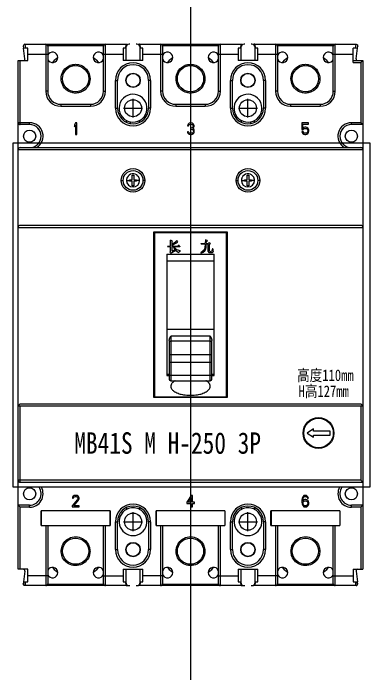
# Model space of a CAD drawing. Extents: x 973191 to 973791, y 79745 to 81548.
# Drawn here: x 973436.8 to 973545.4, y 81129.9 to 81331.2 of the extents above; entities that cross this region are included whole.
import ezdxf
from ezdxf.enums import TextEntityAlignment as Align

# ---------------------------------------------------------------- set-up
doc = ezdxf.new("R2010")
doc.units = 0
doc.header["$MEASUREMENT"] = 0
doc.linetypes.add('CENTER', pattern=[2, 1.25, -0.25, 0.25, -0.25])
doc.linetypes.add('DASH', pattern=[0.35, 0.25, -0.1])
doc.layers.add('LY-JS-BJ', color=7, linetype='Continuous')
doc.styles.add('-宋体', font='', dxfattribs={"width": 0.8})
doc.styles.get('-宋体').set_extended_font_data('SimSun')

# ---------------------------------------------------------------- blocks, each defined once
blk = doc.blocks.new('塑壳MB41S M H-250-3P-2022.6')
at = {"color": 0, "linetype": 'ByBlock', "lineweight": -2}
for p, q in [((1.57, 81.94), (1.66, 81.3)), ((2.08, 78.06), (1.66, 81.3)), ((2.2, 81.3), (1.66, 81.3)), ((2.07, 82.5), (8.4, 82.5)), ((2.07, 82.5), (2.2, 81.3)), ((2.11, 82.5), (32.89, 82.5)), ((3, 81.3), (2.2, 81.3)), ((3, 77.5), (3, 81.3)), ((8.4, 82.5), (8.4, 68.2)), ((26.01, 82), (8.99, 82)), ((9, 81.9), (9, 68.2)), ((26, 68.2), (26, 81.9)), ((26.6, 82.5), (32.93, 82.5)), ((26.6, 68.2), (26.6, 82.5)), ((32.8, 81.3), (32, 81.3)), ((32, 81.3), (32, 77.5)), ((32.8, 81.3), (32.93, 82.5)), ((32.85, 81.5), (32.85, 77.5)), ((34, 82.5), (33.85, 82.5)), ((36.15, 82.5), (36, 82.5)), ((37.07, 82.5), (43.4, 82.5)), ((37.07, 82.5), (37.2, 81.3)), ((37.11, 82.5), (67.89, 82.5)), ((37.15, 77.5), (37.15, 81.5)), ((38, 81.3), (37.2, 81.3)), ((38, 77.5), (38, 81.3)), ((43.4, 82.5), (43.4, 68.2)), ((61.01, 82), (43.99, 82)), ((44, 81.9), (44, 68.2)), ((61, 68.2), (61, 81.9)), ((61.6, 82.5), (67.93, 82.5)), ((61.6, 68.2), (61.6, 82.5)), ((67.8, 81.3), (67, 81.3)), ((67, 81.3), (67, 77.5)), ((67.8, 81.3), (67.93, 82.5)), ((67.85, 81.5), (67.85, 77.5)), ((69, 82.5), (68.85, 82.5)), ((71.15, 82.5), (71, 82.5)), ((72.07, 82.5), (78.4, 82.5)), ((72.07, 82.5), (72.2, 81.3)), ((72.11, 82.5), (102.89, 82.5)), ((72.15, 77.5), (72.15, 81.5)), ((73, 81.3), (72.2, 81.3)), ((73, 77.5), (73, 81.3)), ((78.4, 82.5), (78.4, 68.2)), ((96.01, 82), (78.99, 82)), ((79, 81.9), (79, 68.2)), ((96, 68.2), (96, 81.9)), ((96.6, 82.5), (102.93, 82.5)), ((96.6, 68.2), (96.6, 82.5)), ((102.8, 81.3), (102, 81.3)), ((102, 76.9), (102, 81.3)), ((102.8, 81.3), (102.93, 82.5)), ((103.34, 81.3), (102.8, 81.3)), ((102.92, 78.06), (103.34, 81.3)), ((103.34, 81.3), (103.43, 81.94)), ((3, 79.5), (9, 79.5)), ((26, 79.5), (32, 79.5)), ((38, 79.5), (44, 79.5)), ((61, 79.5), (67, 79.5)), ((73, 79.5), (79, 79.5)), ((96, 79.5), (102, 79.5)), ((0, 77.5), (3, 77.5)), ((0, -77.5), (0, 77.5)), ((0.6, 58), (0.6, 77.5)), ((38, 77.5), (32, 77.5)), ((73, 77.5), (67, 77.5)), ((102, 77.5), (105, 77.5)), ((102, 76.9), (104.4, 76.9)), ((104.4, 76.9), (105, 77.5)), ((104.4, 76.9), (104.4, 58.6)), ((105, 77.5), (105, -77.5)), ((29.65, 71.5), (30.25, 71.5)), ((29.65, 63), (29.65, 71.5)), ((30.25, 63), (30.25, 71.5)), ((39.75, 71.5), (39.75, 63)), ((40.35, 71.5), (39.75, 71.5)), ((40.35, 71.5), (40.35, 63)), ((64.65, 71.5), (65.25, 71.5)), ((64.65, 63), (64.65, 71.5)), ((65.25, 63), (65.25, 71.5)), ((75.35, 71.5), (74.75, 71.5)), ((74.75, 71.5), (74.75, 63)), ((75.35, 71.5), (75.35, 63)), ((9, 68.2), (8.4, 68.2)), ((26, 68.2), (26.6, 68.2)), ((33, 66.75), (33, 66.75)), ((37, 66.75), (37, 66.75)), ((44, 68.2), (43.4, 68.2)), ((61, 68.2), (61.6, 68.2)), ((68, 66.75), (68, 66.75)), ((72, 66.75), (72, 66.75)), ((79, 68.2), (78.4, 68.2)), ((96, 68.2), (96.6, 68.2)), ((13, 64.2), (22, 64.2)), ((13, 64.2), (13, 63.6)), ((13, 63.6), (22, 63.6)), ((22, 64.2), (22, 63.6)), ((29.65, 63), (30.25, 63)), ((40.35, 63), (39.75, 63)), ((48, 64.2), (57, 64.2)), ((48, 64.2), (48, 63.6)), ((48, 63.6), (57, 63.6)), ((57, 64.2), (57, 63.6)), ((64.65, 63), (65.25, 63)), ((75.35, 63), (74.75, 63)), ((83, 64.2), (92, 64.2)), ((83, 64.2), (83, 63.6)), ((83, 63.6), (92, 63.6)), ((92, 64.2), (92, 63.6)), ((3.5, 58.6), (0, 58.6)), ((3.5, 58), (3.5, 58.6)), ((17.5, 58.5), (17.15, 57.98)), ((17.85, 58.5), (17.5, 58.5)), ((17.85, 55), (17.85, 58.5)), ((33, 58.69), (33, 59.25)), ((34.1, 58.85), (34.1, 58.34)), ((37, 58.69), (37, 59.25)), ((52.14, 58.43), (51.91, 58.28)), ((52.55, 58.5), (52.14, 58.43)), ((52.67, 58.5), (52.55, 58.5)), ((53.08, 58.43), (52.67, 58.5)), ((53.31, 58.28), (53.08, 58.43)), ((68, 58.69), (68, 59.25)), ((70.9, 58.34), (70.9, 58.85)), ((72, 58.69), (72, 59.25)), ((86.42, 58.5), (86.42, 56.56)), ((88.4, 58.5), (86.42, 58.5)), ((88.4, 58.13), (88.4, 58.5)), ((101.5, 58), (101.5, 58.6)), ((104.4, 58.6), (101.5, 58.6)), ((105, 58), (104.4, 58.6)), ((3.5, 58), (0.6, 58)), ((17.15, 57.98), (17.15, 57.38)), ((17.15, 57.38), (17.5, 57.9)), ((17.5, 57.9), (17.5, 55)), ((51.68, 57.98), (51.62, 57.68)), ((51.62, 57.68), (51.91, 57.68)), ((51.91, 58.28), (51.68, 57.98)), ((51.91, 57.68), (52.03, 57.9)), ((52.03, 57.9), (52.2, 58.05)), ((52.2, 58.05), (52.49, 58.13)), ((52.49, 58.13), (52.73, 58.13)), ((52.73, 56.94), (52.49, 56.94)), ((52.49, 56.94), (52.49, 56.64)), ((52.49, 56.64), (52.73, 56.64)), ((52.73, 58.13), (53.02, 58.05)), ((53.08, 57.09), (52.73, 56.94)), ((52.73, 56.64), (53.08, 56.56)), ((53.02, 58.05), (53.19, 57.9)), ((53.19, 57.23), (53.08, 57.09)), ((53.08, 56.56), (53.25, 56.41)), ((53.19, 57.9), (53.31, 57.68)), ((53.31, 57.53), (53.19, 57.23)), ((53.19, 56.79), (53.43, 57.01)), ((53.48, 56.64), (53.19, 56.79)), ((53.25, 56.41), (53.37, 56.12)), ((53.54, 57.98), (53.31, 58.28)), ((53.31, 57.68), (53.31, 57.53)), ((53.43, 57.01), (53.54, 57.23)), ((53.6, 56.41), (53.48, 56.64)), ((53.6, 57.68), (53.54, 57.98)), ((53.54, 57.23), (53.6, 57.53)), ((53.6, 57.53), (53.6, 57.68)), ((53.66, 56.12), (53.6, 56.41)), ((86.42, 56.56), (86.83, 56.56)), ((86.71, 56.94), (86.71, 58.13)), ((86.71, 58.13), (88.4, 58.13)), ((87, 57.16), (86.71, 56.94)), ((86.83, 56.56), (87.06, 56.79)), ((87.29, 57.23), (87, 57.16)), ((87.06, 56.79), (87.29, 56.86)), ((87.64, 57.23), (87.29, 57.23)), ((87.29, 56.86), (87.64, 56.86)), ((87.94, 57.16), (87.64, 57.23)), ((87.64, 56.86), (87.88, 56.79)), ((87.88, 56.79), (88.05, 56.64)), ((88.23, 56.94), (87.94, 57.16)), ((88.05, 56.64), (88.17, 56.41)), ((88.17, 56.41), (88.23, 56.19)), ((88.4, 56.64), (88.23, 56.94)), ((88.52, 56.27), (88.4, 56.64)), ((105, 58), (101.5, 58)), ((17.5, 55), (17.85, 55)), ((51.56, 55.82), (51.62, 55.6)), ((51.85, 55.82), (51.56, 55.82)), ((51.62, 55.6), (51.73, 55.37)), ((51.73, 55.37), (51.91, 55.22)), ((51.91, 55.67), (51.85, 55.82)), ((52.03, 55.52), (51.91, 55.67)), ((51.91, 55.22), (52.14, 55.07)), ((52.14, 55.45), (52.03, 55.52)), ((52.43, 55.37), (52.14, 55.45)), ((52.14, 55.07), (52.38, 55)), ((52.38, 55), (52.84, 55)), ((52.78, 55.37), (52.43, 55.37)), ((53.08, 55.45), (52.78, 55.37)), ((52.84, 55), (53.08, 55.07)), ((53.19, 55.52), (53.08, 55.45)), ((53.08, 55.07), (53.31, 55.22)), ((53.31, 55.67), (53.19, 55.52)), ((53.37, 55.82), (53.31, 55.67)), ((53.31, 55.22), (53.48, 55.37)), ((53.37, 56.12), (53.37, 55.82)), ((53.48, 55.37), (53.6, 55.6)), ((53.6, 55.6), (53.66, 55.82)), ((53.66, 55.82), (53.66, 56.12)), ((86.42, 55.89), (86.54, 55.6)), ((86.77, 55.89), (86.42, 55.89)), ((86.54, 55.6), (86.71, 55.3)), ((86.71, 55.3), (87, 55.07)), ((86.89, 55.6), (86.77, 55.89)), ((87.06, 55.45), (86.89, 55.6)), ((87, 55.07), (87.29, 55)), ((87.29, 55.37), (87.06, 55.45)), ((87.64, 55.37), (87.29, 55.37)), ((87.29, 55), (87.64, 55)), ((87.88, 55.45), (87.64, 55.37)), ((87.64, 55), (87.94, 55.07)), ((88.05, 55.6), (87.88, 55.45)), ((87.94, 55.07), (88.23, 55.3)), ((88.17, 55.82), (88.05, 55.6)), ((88.23, 56.04), (88.17, 55.82)), ((88.23, 56.19), (88.23, 56.04)), ((88.23, 55.3), (88.4, 55.6)), ((88.4, 55.6), (88.52, 55.97)), ((88.52, 55.97), (88.52, 56.27)), ((0, 50.4), (105, 50.4)), ((0.6, 51), (105, 51)), ((34.74, 41.22), (34.74, 42.6)), ((34.74, 42.6), (35.26, 42.6)), ((35.26, 42.6), (35.26, 41.22)), ((69.74, 41.22), (69.74, 42.6)), ((69.74, 42.6), (70.26, 42.6)), ((70.26, 42.6), (70.26, 41.22)), ((31.4, 41), (32, 41)), ((33, 41), (33.9, 41)), ((33.9, 40.78), (33.9, 41.22)), ((33.9, 41.22), (34.74, 41.22)), ((34.74, 40.78), (33.9, 40.78)), ((34.74, 39.4), (34.74, 40.78)), ((35.26, 41.22), (36.1, 41.22)), ((36.1, 40.78), (35.26, 40.78)), ((35.26, 40.78), (35.26, 39.4)), ((36.1, 41.22), (36.1, 40.78)), ((37, 41), (36.1, 41)), ((38.6, 41), (38, 41)), ((66.4, 41), (67, 41)), ((68, 41), (68.9, 41)), ((68.9, 40.78), (68.9, 41.22)), ((68.9, 41.22), (69.74, 41.22)), ((69.74, 40.78), (68.9, 40.78)), ((69.74, 39.4), (69.74, 40.78)), ((70.26, 41.22), (71.1, 41.22)), ((70.26, 40.78), (70.26, 39.4)), ((71.1, 40.78), (70.26, 40.78)), ((71.1, 41.22), (71.1, 40.78)), ((72, 41), (71.1, 41)), ((73.6, 41), (73, 41)), ((35.26, 39.4), (34.74, 39.4)), ((70.26, 39.4), (69.74, 39.4)), ((0, 26.7), (105, 26.7)), ((104.4, 27.3), (0.6, 27.3)), ((41.3, -25.2), (41.3, 25.3)), ((41.3, 25.3), (63.7, 25.3)), ((63.7, 25), (41.3, 25)), ((41.5, 24.4), (41.3, 24.4)), ((41.5, 25), (41.5, -25)), ((63.5, -25), (63.5, 25)), ((63.7, 24.4), (63.5, 24.4)), ((63.7, 25.3), (63.7, -25.2)), ((47, 22.51), (46.43, 22.8)), ((46.43, 21.01), (46.43, 22.8)), ((46.86, 22.3), (47, 22.44)), ((46.86, 22.3), (46.86, 21.37)), ((47, 22.51), (47, 22.44)), ((48.29, 22.65), (47.64, 22.01)), ((48.07, 21.87), (48.43, 22.15)), ((48.64, 22.3), (48.29, 22.65)), ((48.43, 22.15), (48.64, 22.3)), ((57.04, 22.87), (56.97, 21.73)), ((57.54, 22.65), (57.04, 22.87)), ((57.32, 21.73), (57.4, 22.37)), ((57.4, 22.37), (57.54, 22.51)), ((57.54, 22.65), (57.54, 22.51)), ((45.5, 21.01), (45.64, 20.8)), ((45.5, 21.01), (46.43, 21.01)), ((46.43, 20.8), (45.64, 20.8)), ((46.43, 19.3), (46.43, 20.8)), ((47.64, 22.01), (46.86, 21.37)), ((46.86, 21.15), (47.71, 21.73)), ((46.86, 21.15), (46.86, 21.01)), ((46.86, 21.01), (48.64, 21.01)), ((47.36, 20.8), (46.86, 20.8)), ((46.86, 20.8), (46.86, 19.44)), ((47.36, 20.65), (47.36, 20.8)), ((47.36, 20.65), (47.57, 20.3)), ((49.29, 20.8), (47.57, 20.8)), ((47.71, 20.44), (47.57, 20.8)), ((47.57, 20.3), (47.71, 19.94)), ((47.71, 21.73), (48.07, 21.87)), ((48, 20.15), (47.71, 20.44)), ((48.36, 19.87), (48, 20.15)), ((48.86, 21.3), (48.64, 21.01)), ((48.86, 21.3), (48.93, 21.3)), ((49.29, 20.87), (48.93, 21.3)), ((49.29, 20.87), (49.29, 20.8)), ((55.68, 21.73), (55.82, 21.58)), ((55.68, 21.73), (56.97, 21.73)), ((56.97, 21.58), (55.82, 21.58)), ((56.9, 20.58), (56.75, 20.01)), ((56.97, 21.58), (56.9, 20.58)), ((57.18, 20.01), (57.25, 20.58)), ((57.25, 20.58), (57.32, 21.58)), ((57.32, 21.73), (57.9, 21.73)), ((57.9, 21.58), (57.32, 21.58)), ((58.11, 22.01), (57.9, 21.73)), ((57.9, 19.3), (57.9, 21.58)), ((58.11, 22.01), (58.18, 22.01)), ((58.54, 21.73), (58.18, 22.01)), ((58.32, 21.44), (58.54, 21.65)), ((58.32, 19.44), (58.32, 21.44)), ((58.54, 21.73), (58.54, 21.65)), ((59.18, 20.15), (59.04, 19.51)), ((59.32, 20.15), (59.18, 20.15)), ((59.32, 20.15), (59.32, 19.51)), ((45.25, 18.5), (45.25, -18.5)), ((45.25, 18.5), (59.75, 18.5)), ((46.43, 19.3), (46.21, 19.15)), ((46.21, 19.15), (46.5, 18.8)), ((46.5, 18.8), (46.79, 19.01)), ((46.79, 19.01), (47.79, 19.65)), ((47.71, 19.8), (46.86, 19.44)), ((47.71, 19.94), (47.79, 19.87)), ((47.71, 19.8), (47.79, 19.8)), ((47.79, 19.87), (48.14, 19.58)), ((47.79, 19.8), (47.79, 19.65)), ((48.14, 19.58), (48.93, 19.08)), ((48.79, 19.73), (48.36, 19.87)), ((49.36, 19.51), (48.79, 19.73)), ((48.93, 19.08), (49, 19.23)), ((49, 19.23), (49.14, 19.3)), ((49.14, 19.3), (49.36, 19.44)), ((49.36, 19.51), (49.36, 19.44)), ((56.4, 19.51), (55.61, 18.94)), ((55.61, 18.94), (55.68, 18.87)), ((55.68, 18.87), (56.4, 19.15)), ((56.75, 20.01), (56.4, 19.51)), ((56.4, 19.15), (56.82, 19.51)), ((56.82, 19.51), (57.18, 20.01)), ((57.9, 19.3), (57.97, 19.15)), ((57.97, 19.15), (58.11, 19.08)), ((58.11, 19.08), (59.25, 19.08)), ((58.32, 19.44), (58.4, 19.44)), ((58.47, 19.37), (58.4, 19.44)), ((58.47, 19.37), (58.9, 19.37)), ((59.04, 19.51), (58.9, 19.37)), ((59.25, 19.08), (59.47, 19.3)), ((59.47, 19.37), (59.32, 19.51)), ((59.47, 19.37), (59.47, 19.3)), ((59.75, -18.5), (59.75, 18.5)), ((45.25, 16.5), (59.75, 16.5)), ((45.25, -4.3), (59.75, -4.3)), ((46, -7.81), (46, -19.53)), ((58.5, -6.51), (46.5, -6.51)), ((46.5, -6.51), (46.5, -18.38)), ((58.5, -7.97), (46.5, -7.97)), ((58.5, -18.38), (58.5, -6.51)), ((59, -19.53), (59, -7.81)), ((46.5, -12.04), (58.5, -12.04)), ((46.5, -14.35), (58.5, -14.35)), ((45.25, -18), (46, -18)), ((59, -18), (59.75, -18)), ((45.25, -18.5), (46, -18.5)), ((46.5, -18.38), (46.5, -20.03)), ((46.5, -18.38), (58.5, -18.38)), ((46.5, -20.03), (58.5, -20.03)), ((58.5, -20.03), (58.5, -18.38)), ((59, -18.5), (59.75, -18.5)), ((63.7, -25.2), (41.3, -25.2)), ((41.5, -25), (63.5, -25)), ((0, -27.7), (0.6, -27.1)), ((0, -27.7), (105, -27.7)), ((0.6, -27.1), (104.4, -27.1)), ((0.6, -51), (0.6, -27.7)), ((105, -27.7), (104.4, -27.1)), ((104.4, -27.7), (104.4, -50.4)), ((90, -34.75), (88, -36)), ((88, -36), (90, -37.25)), ((90, -35.4), (90, -34.75)), ((95, -35.4), (90, -35.4)), ((95, -36.6), (95, -35.4)), ((87.02, -36.39), (86.82, -36.41)), ((90, -37.25), (90, -36.6)), ((90, -36.6), (95, -36.6)), ((95.98, -36.39), (96.18, -36.41)), ((104.4, -50.4), (0, -50.4)), ((0.6, -51), (105, -51)), ((105, -51), (104.4, -50.4)), ((18.09, -56.27), (16.46, -58.13)), ((16.58, -55.52), (16.52, -55.82)), ((16.52, -55.82), (16.81, -55.82)), ((16.81, -55.22), (16.58, -55.52)), ((17.04, -55.07), (16.81, -55.22)), ((16.81, -55.82), (16.93, -55.6)), ((16.93, -55.6), (17.1, -55.45)), ((17.45, -55), (17.04, -55.07)), ((17.1, -55.45), (17.39, -55.37)), ((17.39, -55.37), (17.63, -55.37)), ((17.68, -55), (17.45, -55)), ((17.63, -55.37), (17.92, -55.45)), ((18.03, -55.07), (17.68, -55)), ((17.92, -55.45), (18.09, -55.6)), ((18.27, -55.22), (18.03, -55.07)), ((18.09, -55.6), (18.21, -55.82)), ((18.21, -55.97), (18.09, -56.27)), ((18.21, -55.82), (18.21, -55.97)), ((18.5, -55.52), (18.27, -55.22)), ((18.38, -56.49), (18.5, -56.27)), ((18.56, -55.82), (18.5, -55.52)), ((18.5, -56.27), (18.56, -55.97)), ((18.56, -55.97), (18.56, -55.82)), ((52.75, -55), (51.35, -57.01)), ((51.76, -57.01), (52.75, -55.6)), ((53.1, -55), (52.75, -55)), ((52.75, -55.6), (52.75, -57.01)), ((53.1, -57.01), (53.1, -55)), ((86.48, -55.97), (86.42, -56.49)), ((86.59, -55.6), (86.48, -55.97)), ((86.77, -55.3), (86.59, -55.6)), ((86.71, -56.49), (86.77, -56.04)), ((87.06, -56.34), (86.71, -56.64)), ((87.06, -55.07), (86.77, -55.3)), ((86.77, -56.04), (86.83, -55.82)), ((86.83, -55.82), (86.94, -55.6)), ((86.94, -55.6), (87.12, -55.45)), ((87.35, -55), (87.06, -55.07)), ((87.35, -56.27), (87.06, -56.34)), ((87.12, -55.45), (87.29, -55.37)), ((87.29, -55.37), (87.64, -55.37)), ((87.59, -55), (87.35, -55)), ((87.64, -56.27), (87.35, -56.27)), ((87.88, -55.07), (87.59, -55)), ((87.64, -55.37), (87.82, -55.45)), ((87.94, -56.34), (87.64, -56.27)), ((87.82, -55.45), (88, -55.6)), ((88.17, -55.3), (87.88, -55.07)), ((88.23, -56.56), (87.94, -56.34)), ((88, -55.6), (88.11, -55.82)), ((88.11, -55.82), (88.4, -55.82)), ((88.34, -55.6), (88.17, -55.3)), ((88.4, -55.82), (88.34, -55.6)), ((3.5, -58), (0, -58)), ((0, -58), (0.6, -58.6)), ((3.5, -58.6), (3.5, -58)), ((16.46, -58.13), (16.46, -58.5)), ((16.93, -58.13), (18.38, -56.49)), ((18.56, -58.13), (16.93, -58.13)), ((18.56, -58.5), (18.56, -58.13)), ((51.35, -57.01), (51.35, -57.46)), ((51.35, -57.46), (52.75, -57.46)), ((52.75, -57.01), (51.76, -57.01)), ((52.75, -57.46), (52.75, -58.5)), ((53.68, -57.01), (53.1, -57.01)), ((53.1, -57.46), (53.68, -57.46)), ((53.1, -58.5), (53.1, -57.46)), ((53.68, -57.46), (53.68, -57.01)), ((86.42, -56.49), (86.42, -57.01)), ((86.42, -57.01), (86.48, -57.53)), ((86.48, -57.53), (86.59, -57.9)), ((86.59, -57.9), (86.77, -58.2)), ((86.71, -56.64), (86.71, -56.49)), ((86.77, -57.23), (86.83, -57.01)), ((86.77, -57.46), (86.77, -57.23)), ((86.83, -57.68), (86.77, -57.46)), ((86.77, -58.2), (87.06, -58.43)), ((86.83, -57.01), (86.94, -56.86)), ((86.94, -57.9), (86.83, -57.68)), ((86.94, -56.86), (87.12, -56.71)), ((87.12, -58.05), (86.94, -57.9)), ((87.12, -56.71), (87.29, -56.64)), ((87.29, -58.13), (87.12, -58.05)), ((87.29, -56.64), (87.7, -56.64)), ((87.7, -58.13), (87.29, -58.13)), ((87.7, -56.64), (87.88, -56.71)), ((87.88, -58.05), (87.7, -58.13)), ((87.88, -56.71), (88.05, -56.86)), ((88.05, -57.9), (87.88, -58.05)), ((87.94, -58.43), (88.23, -58.2)), ((88.05, -56.86), (88.17, -57.01)), ((88.17, -57.68), (88.05, -57.9)), ((88.17, -57.01), (88.23, -57.23)), ((88.23, -57.46), (88.17, -57.68)), ((88.4, -56.79), (88.23, -56.56)), ((88.23, -57.23), (88.23, -57.46)), ((88.23, -58.2), (88.4, -57.9)), ((88.52, -57.16), (88.4, -56.79)), ((88.4, -57.9), (88.52, -57.53)), ((88.52, -57.53), (88.52, -57.16)), ((105, -58), (101.5, -58)), ((101.5, -58.6), (101.5, -58)), ((104.4, -58.6), (105, -58)), ((3.5, -58.6), (0.6, -58.6)), ((0.6, -77.5), (0.6, -58.6)), ((7, -64.2), (7, -59.7)), ((28, -59.7), (7, -59.7)), ((7.05, -59.7), (7.05, -64.2)), ((16.46, -58.5), (18.56, -58.5)), ((27.95, -59.7), (27.95, -64.2)), ((28, -59.7), (28, -64.2)), ((33, -58.69), (33, -59.25)), ((33, -59.25), (33, -59.25)), ((37, -58.69), (37, -59.25)), ((37, -59.25), (37, -59.25)), ((42, -64.2), (42, -59.7)), ((63, -59.7), (42, -59.7)), ((42.05, -59.7), (42.05, -64.2)), ((52.75, -58.5), (53.1, -58.5)), ((62.95, -59.7), (62.95, -64.2)), ((63, -59.7), (63, -64.2)), ((68, -58.69), (68, -59.25)), ((68, -59.25), (68, -59.25)), ((72, -58.69), (72, -59.25)), ((72, -59.25), (72, -59.25)), ((77, -64.2), (77, -59.7)), ((98, -59.7), (77, -59.7)), ((77.05, -59.7), (77.05, -64.2)), ((87.06, -58.43), (87.35, -58.5)), ((87.35, -58.5), (87.64, -58.5)), ((87.64, -58.5), (87.94, -58.43)), ((97.95, -59.7), (97.95, -64.2)), ((98, -59.7), (98, -64.2)), ((104.4, -58.6), (101.5, -58.6)), ((104.4, -58.6), (104.4, -77.5)), ((28, -61.7), (27.95, -61.7)), ((42.05, -61.7), (42, -61.7)), ((63, -61.7), (62.95, -61.7)), ((77.05, -61.7), (77, -61.7)), ((98, -61.7), (97.95, -61.7)), ((7, -64.2), (28, -64.2)), ((8.4, -64.2), (8.4, -82.5)), ((9, -64.2), (9, -81.9)), ((26, -81.9), (26, -64.2)), ((26.6, -82.5), (26.6, -64.2)), ((29.65, -63), (30.25, -63)), ((29.65, -71.5), (29.65, -63)), ((30.25, -71.5), (30.25, -63)), ((40.35, -63), (39.75, -63)), ((39.75, -63), (39.75, -71.5)), ((40.35, -63), (40.35, -71.5)), ((42, -64.2), (63, -64.2)), ((43.4, -64.2), (43.4, -82.5)), ((44, -64.2), (44, -81.9)), ((61, -81.9), (61, -64.2)), ((61.6, -82.5), (61.6, -64.2)), ((64.65, -63), (65.25, -63)), ((64.65, -71.5), (64.65, -63)), ((65.25, -71.5), (65.25, -63)), ((75.35, -63), (74.75, -63)), ((74.75, -63), (74.75, -71.5)), ((75.35, -63), (75.35, -71.5)), ((77, -64.2), (98, -64.2)), ((78.4, -64.2), (78.4, -82.5)), ((79, -64.2), (79, -81.9)), ((96, -81.9), (96, -64.2)), ((96.6, -82.5), (96.6, -64.2)), ((33, -66.75), (33, -66.75)), ((37, -66.75), (37, -66.75)), ((68, -66.75), (68, -66.75)), ((72, -66.75), (72, -66.75)), ((29.65, -71.5), (30.25, -71.5)), ((40.35, -71.5), (39.75, -71.5)), ((64.65, -71.5), (65.25, -71.5)), ((75.35, -71.5), (74.75, -71.5)), ((3, -77.5), (0, -77.5)), ((2.08, -78.06), (1.66, -81.3)), ((3, -81.3), (3, -77.5)), ((32, -77.5), (32, -81.3)), ((32, -77.5), (38, -77.5)), ((32.85, -77.5), (32.85, -81.5)), ((37.15, -81.5), (37.15, -77.5)), ((38, -81.3), (38, -77.5)), ((67, -77.5), (67, -81.3)), ((67, -77.5), (73, -77.5)), ((67.85, -77.5), (67.85, -81.5)), ((72.15, -81.5), (72.15, -77.5)), ((73, -81.3), (73, -77.5)), ((102, -77.5), (102, -81.3)), ((102, -77.5), (105, -77.5)), ((102.92, -78.06), (103.34, -81.3)), ((9, -79.5), (3, -79.5)), ((26, -79.5), (32, -79.5)), ((44, -79.5), (38, -79.5)), ((61, -79.5), (67, -79.5)), ((79, -79.5), (73, -79.5)), ((96, -79.5), (102, -79.5)), ((1.66, -81.3), (1.57, -81.94)), ((1.68, -81.45), (1.59, -82.14)), ((1.66, -81.3), (2.2, -81.3)), ((1.7, -81.3), (1.69, -81.37)), ((2.2, -81.3), (2.07, -82.5)), ((8.4, -82.5), (2.07, -82.5)), ((32.89, -82.5), (2.11, -82.5)), ((2.2, -81.3), (3, -81.3)), ((9, -82), (26, -82)), ((32.93, -82.5), (26.6, -82.5)), ((32, -81.3), (32.8, -81.3)), ((32.93, -82.5), (32.8, -81.3)), ((33.85, -82.5), (34, -82.5)), ((36, -82.5), (36.15, -82.5)), ((37.2, -81.3), (37.07, -82.5)), ((43.4, -82.5), (37.07, -82.5)), ((67.89, -82.5), (37.11, -82.5)), ((37.2, -81.3), (38, -81.3)), ((44, -82), (61, -82)), ((67.93, -82.5), (61.6, -82.5)), ((67, -81.3), (67.8, -81.3)), ((67.93, -82.5), (67.8, -81.3)), ((68.85, -82.5), (69, -82.5)), ((71, -82.5), (71.15, -82.5)), ((72.2, -81.3), (72.07, -82.5)), ((78.4, -82.5), (72.07, -82.5)), ((102.89, -82.5), (72.11, -82.5)), ((72.2, -81.3), (73, -81.3)), ((79, -82), (96, -82)), ((102.93, -82.5), (96.6, -82.5)), ((102, -81.3), (102.8, -81.3)), ((102.8, -81.3), (103.34, -81.3)), ((102.93, -82.5), (102.8, -81.3)), ((103.31, -81.39), (103.3, -81.3)), ((103.41, -82.14), (103.31, -81.39)), ((103.43, -81.94), (103.34, -81.3))]:
    blk.add_line(p, q, dxfattribs=at)
at = {"color": 1, "linetype": 'CENTER', "ltscale": 0.104}
for p, q in [((35, 60.14), (35, 65.86)), ((70, 60.14), (70, 65.86)), ((32.14, 63), (37.86, 63)), ((67.14, 63), (72.86, 63)), ((35, -65.86), (35, -60.14)), ((70, -65.86), (70, -60.14)), ((32.14, -63), (37.86, -63)), ((67.14, -63), (72.86, -63))]:
    blk.add_line(p, q, dxfattribs=at)
at = {"color": 0, "linetype": 'ByBlock', "lineweight": -2}
for points in [[(2.07, 82.5, 0.45258), (1.57, 81.94)], [(32.93, 82.5, -0.00546), (32.97, 82.5, -0.008769), (33, 82.49, -0.071354), (33.12, 82.46, -0.033865), (33.18, 82.43, -0.030469), (33.25, 82.39, -0.039707), (33.29, 82.35, -0.037312), (33.31, 82.33, -0.004707), (33.31, 82.32)], [(37.07, 82.5, 0.005464), (37.03, 82.5, 0.008776), (37, 82.49, 0.071383), (36.88, 82.46, 0.033865), (36.82, 82.43, 0.030514), (36.75, 82.39, 0.03975), (36.71, 82.35, 0.037286), (36.69, 82.33, 0.004637), (36.69, 82.32)], [(67.93, 82.5, -0.00546), (67.97, 82.5, -0.008769), (68, 82.49, -0.071355), (68.12, 82.46, -0.033865), (68.18, 82.43, -0.030469), (68.25, 82.39, -0.039707), (68.29, 82.35, -0.037312), (68.31, 82.33, -0.004707), (68.31, 82.32)], [(72.07, 82.5, 0.005464), (72.03, 82.5, 0.008776), (72, 82.49, 0.071382), (71.88, 82.46, 0.033863), (71.82, 82.43, 0.030528), (71.75, 82.39, 0.039734), (71.71, 82.35, 0.03726), (71.69, 82.33, 0.004633), (71.69, 82.32)], [(102.93, 82.5, -0.233885), (103.33, 82.3, -0.191452), (103.43, 81.94)], [(17.5, 67.6, -0.009529), (16.85, 67.68, -0.015482), (16.43, 67.76, -0.140531), (14.55, 68.74, -0.525898), (15.52, 75.94, -0.051972), (16.22, 76.19, -0.019511), (16.64, 76.28, -0.011519), (17.07, 76.35, -0.00636), (17.5, 76.4)], [(17.5, 76.4, -0.009529), (18.15, 76.32, -0.015482), (18.57, 76.24, -0.140533), (20.45, 75.26, -0.525898), (19.48, 68.06, -0.051971), (18.78, 67.81, -0.019511), (18.36, 67.72, -0.011519), (17.93, 67.65, -0.00636), (17.5, 67.6)], [(52.5, 67.6, -0.009529), (51.85, 67.68, -0.015482), (51.43, 67.76, -0.140531), (49.55, 68.74, -0.525898), (50.52, 75.94, -0.051972), (51.22, 76.19, -0.019511), (51.64, 76.28, -0.011519), (52.07, 76.35, -0.00636), (52.5, 76.4)], [(52.5, 76.4, -0.009529), (53.15, 76.32, -0.015482), (53.57, 76.24, -0.140533), (55.45, 75.26, -0.525898), (54.48, 68.06, -0.051971), (53.78, 67.81, -0.019511), (53.36, 67.72, -0.011519), (52.93, 67.65, -0.00636), (52.5, 67.6)], [(87.5, 67.6, -0.009529), (86.85, 67.68, -0.015482), (86.43, 67.76, -0.140531), (84.55, 68.74, -0.525898), (85.52, 75.94, -0.051972), (86.22, 76.19, -0.019511), (86.64, 76.28, -0.011519), (87.07, 76.35, -0.00636), (87.5, 76.4)], [(87.5, 76.4, -0.009529), (88.15, 76.32, -0.015482), (88.57, 76.24, -0.140532), (90.45, 75.26, -0.525898), (89.48, 68.06, -0.051971), (88.78, 67.81, -0.019511), (88.36, 67.72, -0.011519), (87.93, 67.65, -0.00636), (87.5, 67.6)], [(37, 41, 0.009529), (36.96, 41.29, 0.015482), (36.93, 41.49, 0.140531), (36.48, 42.34, 0.525899), (33.21, 41.9, 0.051971), (33.09, 41.58, 0.019511), (33.05, 41.39, 0.011519), (33.02, 41.2, 0.00636), (33, 41)], [(72, 41, 0.009529), (71.96, 41.29, 0.015482), (71.93, 41.49, 0.140531), (71.48, 42.34, 0.525899), (68.21, 41.9, 0.051971), (68.09, 41.58, 0.019511), (68.05, 41.39, 0.011519), (68.02, 41.2, 0.00636), (68, 41)], [(46, -7.81, -0.003319), (46.03, -7.64, -0.01005), (46.06, -7.46, -0.016989), (46.11, -7.29, -0.034673), (46.2, -7.05, -0.020298), (46.3, -6.85, -0.007886), (46.36, -6.74, -0.005428), (46.45, -6.59, -0.001353), (46.5, -6.51)], [(58.5, -6.51, -0.002705), (58.59, -6.66, -0.01437), (58.72, -6.89, -0.021493), (58.82, -7.09, -0.03455), (58.9, -7.34, -0.015238), (58.95, -7.51, -0.007114), (58.97, -7.64, -0.00332), (59, -7.81)], [(47.86, -20.03, 0.006358), (47.67, -20.13, 0.010225), (47.55, -20.2, 0.057503), (47.1, -20.55, 0.037319), (46.81, -20.88, 0.037714), (46.67, -21.09, 0.060942), (46.57, -21.36, 0.015998), (46.54, -21.46, 0.012989), (46.52, -21.61, 0.004271), (46.5, -21.75)], [(58.5, -21.75, 0.004273), (58.48, -21.61, 0.017173), (58.45, -21.43, 0.031501), (58.4, -21.26, 0.050777), (58.3, -21.03, 0.033943), (58.15, -20.82, 0.050111), (57.74, -20.41, 0.044108), (57.39, -20.16, 0.007659), (57.26, -20.09, 0.004246), (57.14, -20.03)], [(46.5, -21.75, 0.109224), (46.63, -22.31, 0.066929), (46.9, -22.74, 0.044659), (47.23, -23.07, 0.038304), (47.7, -23.4, 0.032773), (48.32, -23.72, 0.028501), (49.08, -24.01, 0.032769), (50.33, -24.31, 0.085964), (54.67, -24.31, 0.032769), (55.92, -24.01, 0.02757), (56.68, -23.72, 0.031577), (57.3, -23.4, 0.051445), (57.89, -22.96, 0.062485), (58.26, -22.52, 0.088675), (58.47, -22.02, 0.052835), (58.5, -21.75)], [(37, -59.25, 0.007601), (36.76, -59.13, 0.223763), (33.16, -59.17, 0.005025), (33, -59.25)], [(72, -59.25, 0.007601), (71.76, -59.13, 0.223763), (68.16, -59.17, 0.005025), (68, -59.25)], [(13.1, -72, -0.009529), (13.18, -71.35, -0.015482), (13.26, -70.93, -0.140532), (14.24, -69.05, -0.525899), (21.44, -70.02, -0.051972), (21.69, -70.72, -0.019511), (21.78, -71.14, -0.011519), (21.85, -71.57, -0.00636), (21.9, -72)], [(48.1, -72, -0.009529), (48.18, -71.35, -0.015482), (48.26, -70.93, -0.140531), (49.24, -69.05, -0.525899), (56.44, -70.02, -0.051971), (56.69, -70.72, -0.019511), (56.78, -71.14, -0.011519), (56.85, -71.57, -0.00636), (56.9, -72)], [(83.1, -72, -0.009529), (83.18, -71.35, -0.015482), (83.26, -70.93, -0.140532), (84.24, -69.05, -0.525899), (91.44, -70.02, -0.051972), (91.69, -70.72, -0.019511), (91.78, -71.14, -0.011519), (91.85, -71.57, -0.00636), (91.9, -72)], [(21.9, -72, -0.009529), (21.82, -72.65, -0.015482), (21.74, -73.07, -0.140532), (20.76, -74.95, -0.525898), (13.56, -73.98, -0.051972), (13.31, -73.28, -0.019511), (13.22, -72.86, -0.011519), (13.15, -72.43, -0.00636), (13.1, -72)], [(56.9, -72, -0.009529), (56.82, -72.65, -0.015482), (56.74, -73.07, -0.140532), (55.76, -74.95, -0.525898), (48.56, -73.98, -0.051971), (48.31, -73.28, -0.019511), (48.22, -72.86, -0.011519), (48.15, -72.43, -0.00636), (48.1, -72)], [(91.9, -72, -0.009529), (91.82, -72.65, -0.015482), (91.74, -73.07, -0.140532), (90.76, -74.95, -0.525898), (83.56, -73.98, -0.051972), (83.31, -73.28, -0.019511), (83.22, -72.86, -0.011519), (83.15, -72.43, -0.00636), (83.1, -72)], [(2.07, -82.5, -0.233885), (1.67, -82.3, -0.191452), (1.57, -81.94)], [(32.93, -82.5, 0.005464), (32.97, -82.5, 0.008776), (33, -82.49, 0.071382), (33.12, -82.46, 0.033863), (33.18, -82.43, 0.030528), (33.25, -82.39, 0.039734), (33.29, -82.35, 0.03726), (33.31, -82.33, 0.004633), (33.31, -82.32)], [(37.07, -82.5, -0.00546), (37.03, -82.5, -0.008769), (37, -82.49, -0.071355), (36.88, -82.46, -0.033865), (36.82, -82.43, -0.030469), (36.75, -82.39, -0.039707), (36.71, -82.35, -0.037312), (36.69, -82.33, -0.004707), (36.69, -82.32)], [(67.93, -82.5, 0.005464), (67.97, -82.5, 0.008776), (68, -82.49, 0.071383), (68.12, -82.46, 0.033865), (68.18, -82.43, 0.030514), (68.25, -82.39, 0.03975), (68.29, -82.35, 0.037286), (68.31, -82.33, 0.004637), (68.31, -82.32)], [(72.07, -82.5, -0.00546), (72.03, -82.5, -0.008769), (72, -82.49, -0.071354), (71.88, -82.46, -0.033865), (71.82, -82.43, -0.030469), (71.75, -82.39, -0.039707), (71.71, -82.35, -0.037312), (71.69, -82.33, -0.004707), (71.69, -82.32)], [(102.93, -82.5, 0.45258), (103.43, -81.94)]]:
    blk.add_lwpolyline(points, format="xyb", dxfattribs=at)
at = {"color": 0, "linetype": 'ByBlock', "lineweight": -2, "flags": 128}
for points in [[(10.56, 76.9), (11.22, 77.73), (12.1, 78.56)], [(22.9, 78.56), (23.78, 77.73), (24.44, 76.9)], [(45.56, 76.9), (46.22, 77.73), (47.1, 78.56)], [(57.9, 78.56), (58.78, 77.73), (59.44, 76.9)], [(80.56, 76.9), (81.22, 77.73), (82.1, 78.56)], [(92.9, 78.56), (93.78, 77.73), (94.44, 76.9)], [(33, 59.25), (33.41, 59.06), (34.1, 58.85)], [(70.9, 58.85), (71.59, 59.06), (72, 59.25)], [(12.1, -78.56), (11.22, -77.73), (10.56, -76.9)], [(24.44, -76.9), (23.78, -77.73), (22.9, -78.56)], [(47.1, -78.56), (46.22, -77.73), (45.56, -76.9)], [(59.44, -76.9), (58.78, -77.73), (57.9, -78.56)], [(82.1, -78.56), (81.22, -77.73), (80.56, -76.9)], [(94.44, -76.9), (93.78, -77.73), (92.9, -78.56)]]:
    blk.add_lwpolyline(points, dxfattribs=at)
at = {"color": 1, "linetype": 'ByBlock', "lineweight": -2}
blk.add_lwpolyline([(-1.5, 52.5), (107.1, 52.5), (107.1, -52.5), (-1.5, -52.5)], close=True, dxfattribs=at)
at = {"color": 0, "linetype": 'ByBlock', "lineweight": -2}
for centre, radius in [((17.5, 72), 4), ((52.5, 72), 4), ((87.5, 72), 4), ((35, 71.5), 2.2), ((35, 71.5), 2.1), ((70, 71.5), 2.2), ((70, 71.5), 2.1), ((35, 63), 2.6), ((70, 63), 2.6), ((3.5, 54.5), 1.85), ((101.5, 54.5), 1.85), ((35, 41), 3.6), ((70, 41), 3.6), ((35, 41), 3), ((70, 41), 3), ((91.5, -36), 4.7), ((91.5, -36), 4.5), ((3.5, -54.5), 1.85), ((101.5, -54.5), 1.85), ((35, -63), 2.6), ((70, -63), 2.6), ((17.5, -72), 4), ((52.5, -72), 4), ((87.5, -72), 4), ((35, -71.5), 2.2), ((35, -71.5), 2.1), ((70, -71.5), 2.2), ((70, -71.5), 2.1)]:
    blk.add_circle(centre, radius, dxfattribs=at)
for centre, radius, start, end in [((8.4, 81.9), 0.6, 0, 90), ((26.6, 81.9), 0.6, 90, 180), ((33.85, 81.5), 1, 90, 180), ((36.15, 81.5), 1, 0, 90), ((43.4, 81.9), 0.6, 0, 90), ((61.6, 81.9), 0.6, 90, 180), ((68.85, 81.5), 1, 90, 180), ((71.15, 81.5), 1, 0, 90), ((78.4, 81.9), 0.6, 0, 90), ((96.6, 81.9), 0.6, 90, 180), ((10.5, 78.5), 1.6, 200.3641, 159.6358), ((24.5, 78.5), 1.6, 20.3641, 339.6359), ((45.5, 78.5), 1.6, 200.3641, 159.6358), ((59.5, 78.5), 1.6, 20.3641, 339.6359), ((80.5, 78.5), 1.6, 200.3641, 159.6358), ((94.5, 78.5), 1.6, 20.3641, 339.6359), ((1.58, 78), 0.5, 270, 7.4069), ((35, 71.5), 5.35, 0, 180), ((70, 71.5), 5.35, 0, 180), ((103.42, 78), 0.5, 172.5931, 270), ((35, 71.5), 4.75, 0, 180), ((70, 71.5), 4.75, 0, 180), ((13, 68.2), 4.6, 180, 270), ((13, 68.2), 4, 180, 270), ((22, 68.2), 4, 270, 0), ((22, 68.2), 4.6, 270, 0), ((35, 63), 4.25, 257.7742, 241.9275), ((48, 68.2), 4.6, 180, 270), ((48, 68.2), 4, 180, 270), ((57, 68.2), 4, 270, 0), ((57, 68.2), 4.6, 270, 0), ((70, 63), 4.25, 298.0725, 282.2258), ((83, 68.2), 4.6, 180, 270), ((83, 68.2), 4, 180, 270), ((92, 68.2), 4, 270, 0), ((92, 68.2), 4.6, 270, 0), ((35, 63), 5.35, 180, 0), ((35, 63), 4.75, 180, 0), ((70, 63), 5.35, 180, 0), ((70, 63), 4.75, 180, 0), ((0.6, 58.6), 0.6, 180, 270), ((3.5, 54.5), 4.1, 301.3881, 90), ((101.5, 54.5), 4.1, 90, 238.6119), ((3.5, 54.5), 3.5, 270, 90), ((101.5, 54.5), 3.5, 90, 270), ((0.6, 50.4), 0.6, 90, 180), ((104.4, 50.4), 0.6, 0, 90), ((35, 41), 2, 180.0275, 0.0176), ((70, 41), 2, 180.0275, 0.0176), ((0.6, 26.7), 0.6, 90, 180), ((104.4, 26.7), 0.6, 0, 90), ((46.49, -8.47), 0.495, 89.364, 179.3496), ((58.51, -8.47), 0.495, 0.6504, 90.636), ((46.49, -12.54), 0.495, 89.3642, 179.3496), ((58.51, -12.54), 0.495, 0.6504, 90.6358), ((46.38, -13.58), 0.782, 241.0223, 278.9058), ((58.62, -13.58), 0.782, 261.0942, 298.9777), ((46.38, -17.61), 0.782, 241.0217, 278.9064), ((46.5, -19.53), 0.5, 180, 270), ((58.62, -17.61), 0.782, 261.0936, 298.9783), ((58.5, -19.53), 0.5, 270, 0), ((0.6, -50.4), 0.6, 180, 270), ((3.5, -54.5), 3.5, 270, 34.8499), ((3.5, -54.5), 4.1, 270, 29.1964), ((101.5, -54.5), 4.1, 150.8036, 270), ((101.5, -54.5), 3.5, 145.1501, 270), ((35, -63), 5.35, 0, 180), ((35, -63), 4.75, 360, 180), ((70, -63), 5.35, 0, 180), ((70, -63), 4.75, 0, 180), ((35, -63), 4.25, 118.0725, 61.9275), ((70, -63), 4.25, 118.0725, 61.9275), ((35, -71.5), 5.35, 180, 0), ((35, -71.5), 4.75, 180, 0), ((70, -71.5), 5.35, 180, 0), ((70, -71.5), 4.75, 180, 0), ((1.58, -78), 0.5, 352.5931, 90), ((10.5, -78.5), 1.6, 200.3641, 159.6358), ((24.5, -78.5), 1.6, 20.3641, 339.6359), ((45.5, -78.5), 1.6, 200.3641, 159.6358), ((59.5, -78.5), 1.6, 20.3641, 339.6359), ((80.5, -78.5), 1.6, 200.3641, 159.6358), ((94.5, -78.5), 1.6, 20.3641, 339.6359), ((103.42, -78), 0.5, 90, 187.4069), ((8.4, -81.9), 0.6, 270, 0), ((26.6, -81.9), 0.6, 180, 270), ((33.85, -81.5), 1, 180, 270), ((36.15, -81.5), 1, 270, 0), ((43.4, -81.9), 0.6, 270, 0), ((61.6, -81.9), 0.6, 180, 270), ((68.85, -81.5), 1, 180, 270), ((71.15, -81.5), 1, 270, 0), ((78.4, -81.9), 0.6, 270, 0), ((96.6, -81.9), 0.6, 180, 270)]:
    blk.add_arc(centre, radius, start, end, dxfattribs=at)
at = {"color": 4, "lineweight": -3, "style": '-宋体', "width": 0.8}
for s, height, p in [('高度110mm', 3.514, (93.58, -20.13)), ('H高127mm', 3.514, (93.07, -24.99)), ('MB41S M H-250 3P', 6.5328, (45.54, -42.3))]:
    blk.add_text(s, height=height, dxfattribs=at).set_placement(p, align=Align.CENTER)

msp = doc.modelspace()

# ---------------------------------------------------------------- linework, layer by layer
at = {"layer": 'LY-JS-BJ', "color": 4, "linetype": 'DASH', "lineweight": -3}
msp.add_line((973490.78, 81544.92), (973490.78, 79744.92), dxfattribs=at)

# ---------------------------------------------------------------- block references
at = {"color": 2}
msp.add_blockref('塑壳MB41S M H-250-3P-2022.6', (973438.28, 81239.28), dxfattribs=at)

doc.saveas('drawing.dxf')
